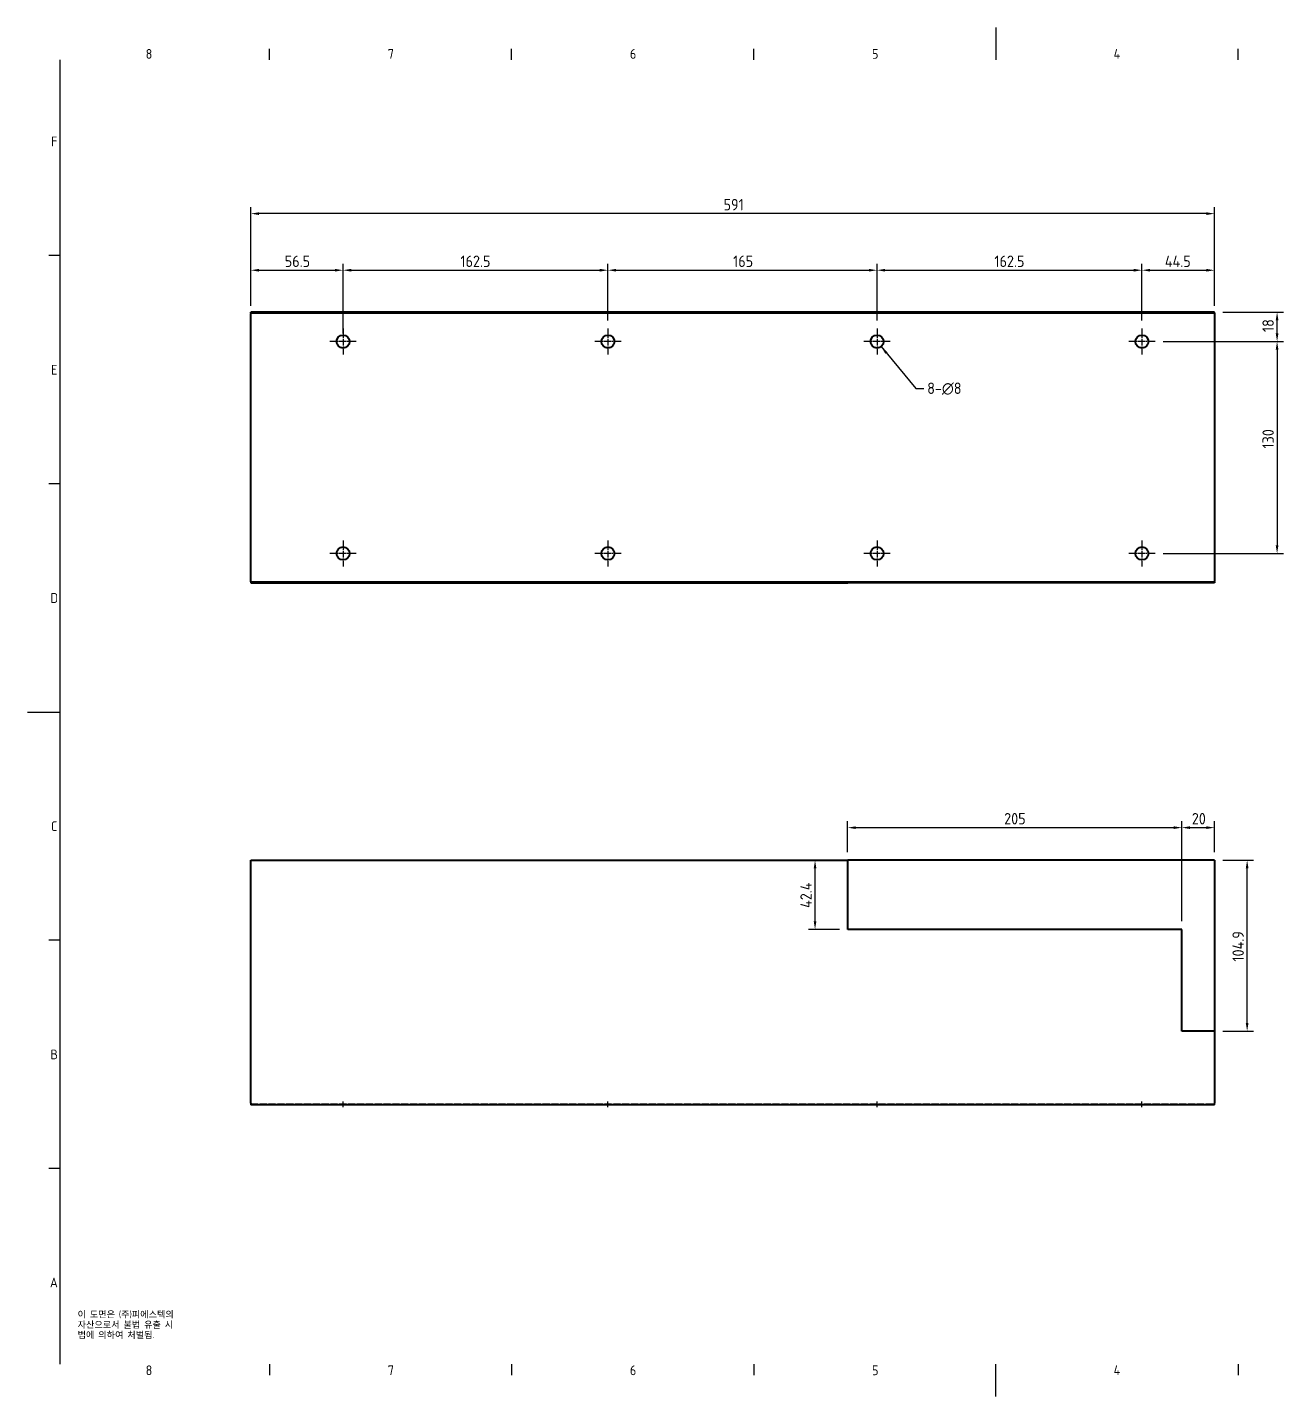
# Model space of a CAD drawing. Header units: millimetres. Extents: x 0 to 1188, y 0 to 840.
# Drawn here: x 0 to 770, y 0 to 840 of the extents above; entities that cross this region are included whole.
import ezdxf

# ---------------------------------------------------------------- set-up
doc = ezdxf.new("R2010")
doc.units = ezdxf.units.MM
doc.header["$LTSCALE"] = 2
doc.linetypes.add('CHAIN', pattern=[0.3543, 0.2362, -0.0295, 0.0591, -0.0295])
doc.linetypes.add('DASHED', pattern=[0.2067, 0.1654, -0.0413])
doc.layers.get('0').update_dxf_attribs({"color": 3, "lineweight": 25})
for name, color, linetype, lineweight in [('가려진 것(ISO)', 2, 'DASHED', 18), ('가시적인 것(ISO)', 3, 'Continuous', 40), ('경계(ISO)', 7, 'Continuous', 25), ('기호(ISO)', 5, 'Continuous', 25), ('중심 표식(ISO)', 1, 'Continuous', 25), ('중심선(ISO)', 1, 'Continuous', 25), ('치수(ISO)', 2, 'Continuous', 25)]:
    doc.layers.add(name, color=color, linetype=linetype, lineweight=lineweight)
doc.styles.add('문자 텍스트_PSTEK_POSCO', font='isocp.shx')
doc.styles.add('치수 텍스트_PSTEK_POSCO', font='isocp.shx')
doc.dimstyles.new('치수_PSTEK_POSCO', dxfattribs={"dimscale": 2, "dimtxt": 3.5, "dimasz": 2.5, "dimexe": 2, "dimexo": 2.5, "dimgap": 1, "dimtad": 1, "dimrnd": 1e-08, "dimdsep": 46, "dimtxsty": '치수 텍스트_PSTEK_POSCO', "dimcen": 0.09, "dimdle": 10, "dimclrd": 7, "dimclre": 7, "dimclrt": 2, "dimadec": 1, "dimazin": 2, "dimtfac": 1, "dimtmove": 0, "dimatfit": 3, "dimfxl": 0, "dimtolj": 1, "dimlwd": -1, "dimlwe": -1, "dimarcsym": 0})
doc.dimstyles.new('치수_PSTEK_POSCO$7', dxfattribs={"dimscale": 2, "dimtxt": 3.5, "dimasz": 2.5, "dimexe": 2, "dimexo": 2.5, "dimgap": 1, "dimtad": 1, "dimrnd": 1e-08, "dimdsep": 46, "dimtxsty": '치수 텍스트_PSTEK_POSCO', "dimcen": 0.09, "dimdle": 10, "dimclrd": 7, "dimclre": 7, "dimclrt": 2, "dimadec": 1, "dimazin": 2, "dimtfac": 1, "dimtmove": 0, "dimatfit": 3, "dimfxl": 0, "dimtolj": 1, "dimlwd": -1, "dimlwe": -1, "dimarcsym": 0})

# ---------------------------------------------------------------- blocks, each defined once
blk = doc.blocks.new('경계 Default Border')
at = {"layer": '경계(ISO)'}
for p, q in [((74.25, 410), (74.25, 413.4)), ((148.5, 410), (148.5, 413.4)), ((222.75, 410), (222.75, 413.4)), ((371.25, 410), (371.25, 413.4)), ((10, 350), (6.6, 350)), ((10, 280), (6.6, 280)), ((10, 140), (6.6, 140)), ((10, 70), (6.6, 70)), ((74.25, 10), (74.25, 6.6)), ((148.5, 10), (148.5, 6.6)), ((222.75, 10), (222.75, 6.6)), ((371.25, 10), (371.25, 6.6))]:
    blk.add_line(p, q, dxfattribs=at)
at = {"layer": '경계(ISO)', "flags": 128}
for points in [[(297, 420), (297, 410)], [(10, 10), (10, 410)], [(0, 210), (10, 210)], [(297, 0), (297, 10)]]:
    blk.add_lwpolyline(points, dxfattribs=at)
at = {"layer": '경계(ISO)', "color": 2, "char_height": 3, "attachment_point": 7, "style": '문자 텍스트_PSTEK_POSCO'}
for s, insert in [('8', (36.27, 410.37)), ('7', (110.52, 410.39)), ('6', (184.77, 410.37)), ('5', (259.02, 410.37)), ('4', (333.1, 410.4)), ('F', (7.24, 383.5)), ('E', (7.24, 313.47)), ('D', (7.08, 243.47)), ('C', (7.24, 173.47)), ('B', (7.08, 103.47)), ('A', (6.91, 33.49)), ('8', (36.27, 6.57)), ('7', (110.52, 6.59)), ('6', (184.77, 6.57)), ('5', (259.02, 6.57)), ('4', (333.1, 6.6))]:
    blk.add_mtext(s, dxfattribs=dict(at, insert=insert))
blk = doc.blocks.new('*D22')
at = {"layer": 'Defpoints', "color": 0}
for p in [(193.58, 691.01), (137.08, 664.25), (193.58, 647.25)]:
    blk.add_point(p, dxfattribs=at)
at = {"layer": '치수(ISO)', "color": 7}
for p, q in [((137.08, 669.25), (137.08, 695.01)), ((142.08, 691.01), (188.58, 691.01)), ((193.58, 652.25), (193.58, 695.01))]:
    blk.add_line(p, q, dxfattribs=at)
for points in [[(142.08, 691.85), (142.08, 690.18), (137.08, 691.01)], [(188.58, 691.85), (188.58, 690.18), (193.58, 691.01)]]:
    blk.add_solid(points, dxfattribs=at)
at = {"layer": '치수(ISO)', "color": 2, "insert": (157.84, 696.51), "char_height": 7, "attachment_point": 4, "style": '치수 텍스트_PSTEK_POSCO'}
blk.add_mtext('\\A1;56.5', dxfattribs=at)
blk = doc.blocks.new('*D23')
at = {"layer": 'Defpoints', "color": 0}
for p in [(356.08, 691.01), (356.08, 655.25), (193.58, 647.25)]:
    blk.add_point(p, dxfattribs=at)
at = {"layer": '치수(ISO)', "color": 7}
for p, q in [((193.58, 652.25), (193.58, 695.01)), ((198.58, 691.01), (351.08, 691.01)), ((356.08, 660.25), (356.08, 695.01))]:
    blk.add_line(p, q, dxfattribs=at)
for points in [[(198.58, 691.85), (198.58, 690.18), (193.58, 691.01)], [(351.08, 691.85), (351.08, 690.18), (356.08, 691.01)]]:
    blk.add_solid(points, dxfattribs=at)
at = {"layer": '치수(ISO)', "color": 2, "insert": (265.59, 696.51), "char_height": 7, "attachment_point": 4, "style": '치수 텍스트_PSTEK_POSCO'}
blk.add_mtext('\\A1;162.5', dxfattribs=at)
blk = doc.blocks.new('*D24')
at = {"layer": 'Defpoints', "color": 0}
for p in [(521.08, 691.01), (356.08, 655.25), (521.08, 655.25)]:
    blk.add_point(p, dxfattribs=at)
at = {"layer": '치수(ISO)', "color": 7}
for p, q in [((356.08, 660.25), (356.08, 695.01)), ((361.08, 691.01), (516.08, 691.01)), ((521.08, 660.25), (521.08, 695.01))]:
    blk.add_line(p, q, dxfattribs=at)
for points in [[(361.08, 691.85), (361.08, 690.18), (356.08, 691.01)], [(516.08, 691.85), (516.08, 690.18), (521.08, 691.01)]]:
    blk.add_solid(points, dxfattribs=at)
at = {"layer": '치수(ISO)', "color": 2, "insert": (432.84, 696.51), "char_height": 7, "attachment_point": 4, "style": '치수 텍스트_PSTEK_POSCO'}
blk.add_mtext('\\A1;165', dxfattribs=at)
blk = doc.blocks.new('*D25')
at = {"layer": 'Defpoints', "color": 0}
for p in [(683.58, 691.01), (521.08, 655.25), (683.58, 655.25)]:
    blk.add_point(p, dxfattribs=at)
at = {"layer": '치수(ISO)', "color": 7}
for p, q in [((521.08, 660.25), (521.08, 695.01)), ((526.08, 691.01), (678.58, 691.01)), ((683.58, 660.25), (683.58, 695.01))]:
    blk.add_line(p, q, dxfattribs=at)
for points in [[(526.08, 691.85), (526.08, 690.18), (521.08, 691.01)], [(678.58, 691.85), (678.58, 690.18), (683.58, 691.01)]]:
    blk.add_solid(points, dxfattribs=at)
at = {"layer": '치수(ISO)', "color": 2, "insert": (593.09, 696.51), "char_height": 7, "attachment_point": 4, "style": '치수 텍스트_PSTEK_POSCO'}
blk.add_mtext('\\A1;162.5', dxfattribs=at)
blk = doc.blocks.new('*D26')
at = {"layer": 'Defpoints', "color": 0}
for p in [(728.08, 691.01), (728.08, 664.25), (683.58, 655.25)]:
    blk.add_point(p, dxfattribs=at)
at = {"layer": '치수(ISO)', "color": 7}
for p, q in [((683.58, 660.25), (683.58, 695.01)), ((688.58, 691.01), (723.08, 691.01)), ((728.08, 669.25), (728.08, 695.01))]:
    blk.add_line(p, q, dxfattribs=at)
for points in [[(688.58, 691.85), (688.58, 690.18), (683.58, 691.01)], [(723.08, 691.85), (723.08, 690.18), (728.08, 691.01)]]:
    blk.add_solid(points, dxfattribs=at)
at = {"layer": '치수(ISO)', "color": 2, "insert": (697.64, 696.51), "char_height": 7, "attachment_point": 4, "style": '치수 텍스트_PSTEK_POSCO'}
blk.add_mtext('\\A1;44.5', dxfattribs=at)
blk = doc.blocks.new('*D27')
at = {"layer": 'Defpoints', "color": 0}
for p in [(691.58, 647.25), (691.58, 517.25), (766.45, 517.25)]:
    blk.add_point(p, dxfattribs=at)
at = {"layer": '치수(ISO)', "color": 7}
for p, q in [((696.58, 647.25), (770.45, 647.25)), ((766.45, 642.25), (766.45, 522.25)), ((696.58, 517.25), (770.45, 517.25))]:
    blk.add_line(p, q, dxfattribs=at)
for points in [[(765.62, 642.25), (767.29, 642.25), (766.45, 647.25)], [(765.62, 522.25), (767.29, 522.25), (766.45, 517.25)]]:
    blk.add_solid(points, dxfattribs=at)
at = {"layer": '치수(ISO)', "color": 2, "insert": (760.95, 581.65), "char_height": 7, "attachment_point": 4, "rotation": 90, "style": '치수 텍스트_PSTEK_POSCO'}
blk.add_mtext('\\A1;130', dxfattribs=at)
blk = doc.blocks.new('*D29')
at = {"layer": 'Defpoints', "color": 0}
for p in [(137.08, 725.73), (137.08, 665.25), (728.08, 665.25)]:
    blk.add_point(p, dxfattribs=at)
at = {"layer": '치수(ISO)', "color": 7}
for p, q in [((137.08, 670.25), (137.08, 729.73)), ((723.08, 725.73), (142.08, 725.73)), ((728.08, 670.25), (728.08, 729.73))]:
    blk.add_line(p, q, dxfattribs=at)
for points in [[(142.08, 726.57), (142.08, 724.9), (137.08, 725.73)], [(723.08, 726.57), (723.08, 724.9), (728.08, 725.73)]]:
    blk.add_solid(points, dxfattribs=at)
at = {"layer": '치수(ISO)', "color": 2, "insert": (426.97, 731.23), "char_height": 7, "attachment_point": 4, "style": '치수 텍스트_PSTEK_POSCO'}
blk.add_mtext('\\A1;591', dxfattribs=at)
blk = doc.blocks.new('*D30')
at = {"layer": 'Defpoints', "color": 0}
for p in [(708.08, 349.05), (503.08, 329.05), (708.08, 286.65)]:
    blk.add_point(p, dxfattribs=at)
at = {"layer": '치수(ISO)', "color": 7}
for p, q in [((503.08, 334.05), (503.08, 353.05)), ((708.08, 291.65), (708.08, 353.05)), ((508.08, 349.05), (703.08, 349.05))]:
    blk.add_line(p, q, dxfattribs=at)
for points in [[(508.08, 349.89), (508.08, 348.22), (503.08, 349.05)], [(703.08, 349.89), (703.08, 348.22), (708.08, 349.05)]]:
    blk.add_solid(points, dxfattribs=at)
at = {"layer": '치수(ISO)', "color": 2, "insert": (599.05, 354.55), "char_height": 7, "attachment_point": 4, "style": '치수 텍스트_PSTEK_POSCO'}
blk.add_mtext('\\A1;205', dxfattribs=at)
blk = doc.blocks.new('*D31')
at = {"layer": 'Defpoints', "color": 0}
for p in [(728.08, 349.05), (728.08, 329.05), (708.08, 286.65)]:
    blk.add_point(p, dxfattribs=at)
at = {"layer": '치수(ISO)', "color": 7}
for p, q in [((708.08, 291.65), (708.08, 353.05)), ((728.08, 334.05), (728.08, 353.05)), ((713.08, 349.05), (723.08, 349.05))]:
    blk.add_line(p, q, dxfattribs=at)
for points in [[(713.08, 349.89), (713.08, 348.22), (708.08, 349.05)], [(723.08, 349.89), (723.08, 348.22), (728.08, 349.05)]]:
    blk.add_solid(points, dxfattribs=at)
at = {"layer": '치수(ISO)', "color": 2, "insert": (714.14, 354.55), "char_height": 7, "attachment_point": 4, "style": '치수 텍스트_PSTEK_POSCO'}
blk.add_mtext('\\A1;20', dxfattribs=at)
blk = doc.blocks.new('*D32')
at = {"layer": 'Defpoints', "color": 0}
for p in [(728.08, 329.05), (748.08, 329.05), (728.08, 224.15)]:
    blk.add_point(p, dxfattribs=at)
at = {"layer": '치수(ISO)', "color": 7}
for p, q in [((733.08, 329.05), (752.08, 329.05)), ((748.08, 229.15), (748.08, 324.05)), ((733.08, 224.15), (752.08, 224.15))]:
    blk.add_line(p, q, dxfattribs=at)
for points in [[(747.25, 324.05), (748.92, 324.05), (748.08, 329.05)], [(747.25, 229.15), (748.92, 229.15), (748.08, 224.15)]]:
    blk.add_solid(points, dxfattribs=at)
at = {"layer": '치수(ISO)', "color": 2, "insert": (742.58, 266.9), "char_height": 7, "attachment_point": 4, "rotation": 90, "style": '치수 텍스트_PSTEK_POSCO'}
blk.add_mtext('\\A1;104.9', dxfattribs=at)
blk = doc.blocks.new('*D33')
at = {"layer": 'Defpoints', "color": 0}
for p in [(483.08, 329.05), (503.08, 329.05), (503.08, 286.65)]:
    blk.add_point(p, dxfattribs=at)
at = {"layer": '치수(ISO)', "color": 7}
for p, q in [((498.08, 329.05), (479.08, 329.05)), ((483.08, 291.65), (483.08, 324.05)), ((498.08, 286.65), (479.08, 286.65))]:
    blk.add_line(p, q, dxfattribs=at)
for points in [[(482.25, 324.05), (483.92, 324.05), (483.08, 329.05)], [(482.25, 291.65), (483.92, 291.65), (483.08, 286.65)]]:
    blk.add_solid(points, dxfattribs=at)
at = {"layer": '치수(ISO)', "color": 2, "insert": (477.58, 299.8), "char_height": 7, "attachment_point": 4, "rotation": 90, "style": '치수 텍스트_PSTEK_POSCO'}
blk.add_mtext('\\A1;42.4', dxfattribs=at)
blk = doc.blocks.new('*D36')
at = {"layer": 'Defpoints', "color": 0}
for p in [(728.08, 665.25), (766.45, 665.25), (691.58, 647.25)]:
    blk.add_point(p, dxfattribs=at)
at = {"layer": '치수(ISO)', "color": 7}
for p, q in [((733.08, 665.25), (770.45, 665.25)), ((766.45, 652.25), (766.45, 660.25)), ((696.58, 647.25), (770.45, 647.25))]:
    blk.add_line(p, q, dxfattribs=at)
for points in [[(765.62, 660.25), (767.29, 660.25), (766.45, 665.25)], [(765.62, 652.25), (767.29, 652.25), (766.45, 647.25)]]:
    blk.add_solid(points, dxfattribs=at)
at = {"layer": '치수(ISO)', "color": 2, "insert": (760.95, 653.1), "char_height": 7, "attachment_point": 4, "rotation": 90, "style": '치수 텍스트_PSTEK_POSCO'}
blk.add_mtext('\\A1;18', dxfattribs=at)

msp = doc.modelspace()

# ---------------------------------------------------------------- linework, layer by layer
at = {"layer": '가려진 것(ISO)', "ltscale": 13.115671}
msp.add_line((137.085, 179.554), (728.085, 179.554), dxfattribs=at)
at = {"layer": '가려진 것(ISO)', "ltscale": 0.476074}
for p, q in [((189.585, 179.054), (189.585, 179.554)), ((197.585, 179.054), (197.585, 179.554)), ((352.085, 179.054), (352.085, 179.554)), ((360.085, 179.054), (360.085, 179.554)), ((517.085, 179.054), (517.085, 179.554)), ((525.085, 179.054), (525.085, 179.554)), ((679.585, 179.054), (679.585, 179.554)), ((687.585, 179.054), (687.585, 179.554))]:
    msp.add_line(p, q, dxfattribs=at)
at = {"layer": '가시적인 것(ISO)'}
for p, q in [((137.085, 664.753), (137.085, 665.253)), ((728.085, 665.253), (137.085, 665.253)), ((728.085, 664.753), (137.085, 664.753)), ((137.085, 664.753), (137.085, 664.253)), ((137.085, 500.253), (137.085, 664.253)), ((728.085, 664.753), (728.085, 665.253)), ((728.085, 664.753), (728.085, 664.253)), ((728.085, 664.253), (728.085, 500.253)), ((137.085, 499.753), (137.085, 500.253)), ((137.085, 499.753), (503.085, 499.753)), ((137.085, 499.753), (137.085, 499.253)), ((137.085, 499.253), (503.085, 499.253)), ((503.085, 499.753), (708.085, 499.753)), ((503.085, 499.253), (503.085, 499.753)), ((708.085, 499.253), (503.085, 499.253)), ((708.085, 499.253), (708.085, 499.753)), ((708.085, 499.753), (728.085, 499.753)), ((728.085, 499.253), (708.085, 499.253)), ((728.085, 499.753), (728.085, 500.253)), ((728.085, 499.753), (728.085, 499.253)), ((137.085, 329.054), (503.085, 329.054)), ((137.085, 180.054), (137.085, 329.054)), ((728.085, 329.054), (503.085, 329.054)), ((503.085, 286.654), (503.085, 329.054)), ((728.085, 329.054), (728.085, 224.154)), ((708.085, 286.654), (503.085, 286.654)), ((708.085, 224.154), (708.085, 286.654)), ((728.085, 224.154), (708.085, 224.154)), ((728.085, 224.154), (728.085, 180.054)), ((137.085, 180.054), (137.085, 179.054)), ((728.085, 179.054), (137.085, 179.054)), ((728.085, 179.054), (728.085, 180.054))]:
    msp.add_line(p, q, dxfattribs=at)
for centre in [(193.585, 647.253), (356.085, 647.253), (521.085, 647.253), (683.585, 647.253), (193.585, 517.253), (356.085, 517.253), (521.085, 517.253), (683.585, 517.253)]:
    msp.add_circle(centre, 4, dxfattribs=at)
at = {"layer": '중심 표식(ISO)', "linetype": 'CHAIN', "ltscale": 8.88956}
for p, q in [((193.585, 655.253), (193.585, 639.253)), ((356.085, 655.253), (356.085, 639.253)), ((521.085, 655.253), (521.085, 639.253)), ((683.585, 655.253), (683.585, 639.253)), ((201.585, 647.253), (185.585, 647.253)), ((364.085, 647.253), (348.085, 647.253)), ((529.085, 647.253), (513.085, 647.253)), ((691.585, 647.253), (675.585, 647.253)), ((193.585, 525.253), (193.585, 509.253)), ((356.085, 525.253), (356.085, 509.253)), ((521.085, 525.253), (521.085, 509.253)), ((683.585, 525.253), (683.585, 509.253)), ((201.585, 517.253), (185.585, 517.253)), ((364.085, 517.253), (348.085, 517.253)), ((529.085, 517.253), (513.085, 517.253)), ((691.585, 517.253), (675.585, 517.253))]:
    msp.add_line(p, q, dxfattribs=at)
at = {"layer": '중심선(ISO)', "linetype": 'CHAIN', "ltscale": 1.944513}
for p, q in [((193.585, 177.554), (193.585, 181.054)), ((356.085, 177.554), (356.085, 181.054)), ((521.085, 177.554), (521.085, 181.054)), ((683.585, 177.554), (683.585, 181.054))]:
    msp.add_line(p, q, dxfattribs=at)

# ---------------------------------------------------------------- block references
at = {"xscale": 2, "yscale": 2, "zscale": 2}
msp.add_blockref('경계 Default Border', (0, 0), dxfattribs=at)

# ---------------------------------------------------------------- texts
at = {"layer": '기호(ISO)', "color": 2, "insert": (551.879, 618.371), "char_height": 7, "width": 24.43094, "attachment_point": 4, "line_spacing_factor": 0.6125, "style": '치수 텍스트_PSTEK_POSCO'}
msp.add_mtext('{8-\\fAIGDT|b0|i0;\\H7.0000;n\\fisocp|b0|i0;\\H7.0000;8}', dxfattribs=at)
at = {"layer": '기호(ISO)', "color": 7, "insert": (30.789, 52.457), "char_height": 4, "width": 102.48028, "attachment_point": 1, "line_spacing_factor": 0.944221, "style": '문자 텍스트_PSTEK_POSCO'}
msp.add_mtext('{이 도면은 (주)피에스텍의\\P자산으로서 불법 유출 시 \\P법에 의하여 처벌됨.}', dxfattribs=at)

# ---------------------------------------------------------------- dimensions: what is measured, and where the dimension line sits
at = {"layer": '치수(ISO)', "color": 7}
for base, p1, p2, angle, picture, middle in [((137.085, 725.734), (728.085, 665.253), (137.085, 665.253), 180, '*D29', (432.585, 725.734)), ((193.585, 691.012), (137.085, 664.253), (193.585, 647.253), 180, '*D22', (165.335, 691.012)), ((356.085, 691.012), (193.585, 647.253), (356.085, 655.253), 180, '*D23', (274.835, 691.012)), ((521.085, 691.012), (356.085, 655.253), (521.085, 655.253), 180, '*D24', (438.585, 691.012)), ((683.585, 691.012), (521.085, 655.253), (683.585, 655.253), 180, '*D25', (602.335, 691.012)), ((728.085, 691.012), (683.585, 655.253), (728.085, 664.253), 180, '*D26', (705.835, 691.012)), ((766.452, 665.253), (691.585, 647.253), (728.085, 665.253), 90, '*D36', (766.452, 656.253)), ((766.452, 517.253), (691.585, 647.253), (691.585, 517.253), 90, '*D27', (766.452, 587.253)), ((708.085, 349.054), (503.085, 329.054), (708.085, 286.654), 180, '*D30', (605.585, 349.054)), ((728.085, 349.054), (708.085, 286.654), (728.085, 329.054), 180, '*D31', (718.085, 349.054)), ((483.085, 329.054), (503.085, 286.654), (503.085, 329.054), 90, '*D33', (483.085, 307.854)), ((748.085, 329.054), (728.085, 224.154), (728.085, 329.054), 90, '*D32', (748.085, 276.604))]:
    dim = msp.add_linear_dim(base=base, p1=p1, p2=p2, angle=angle, dimstyle='치수_PSTEK_POSCO', override={"dimdec": 2, "dimtp": 0, "dimtm": 0, "dimtdec": 2, "dimtofl": 0, "dimatfit": 1}, dxfattribs=at)
    dim.commit()
    dim.dimension.update_dxf_attribs({"geometry": picture, "text_midpoint": middle, "dimtype": 160})

# ---------------------------------------------------------------- leaders
at = {"layer": '기호(ISO)', "color": 7, "annotation_type": 0, "has_hookline": 1, "hookline_direction": 0, "text_width": 21.17}
msp.add_leader([(523.619, 644.158), (544.879, 618.371), (549.879, 618.371)], dimstyle='치수_PSTEK_POSCO$7', override={"dimtad": 0}, dxfattribs=at)

doc.saveas('drawing.dxf')
